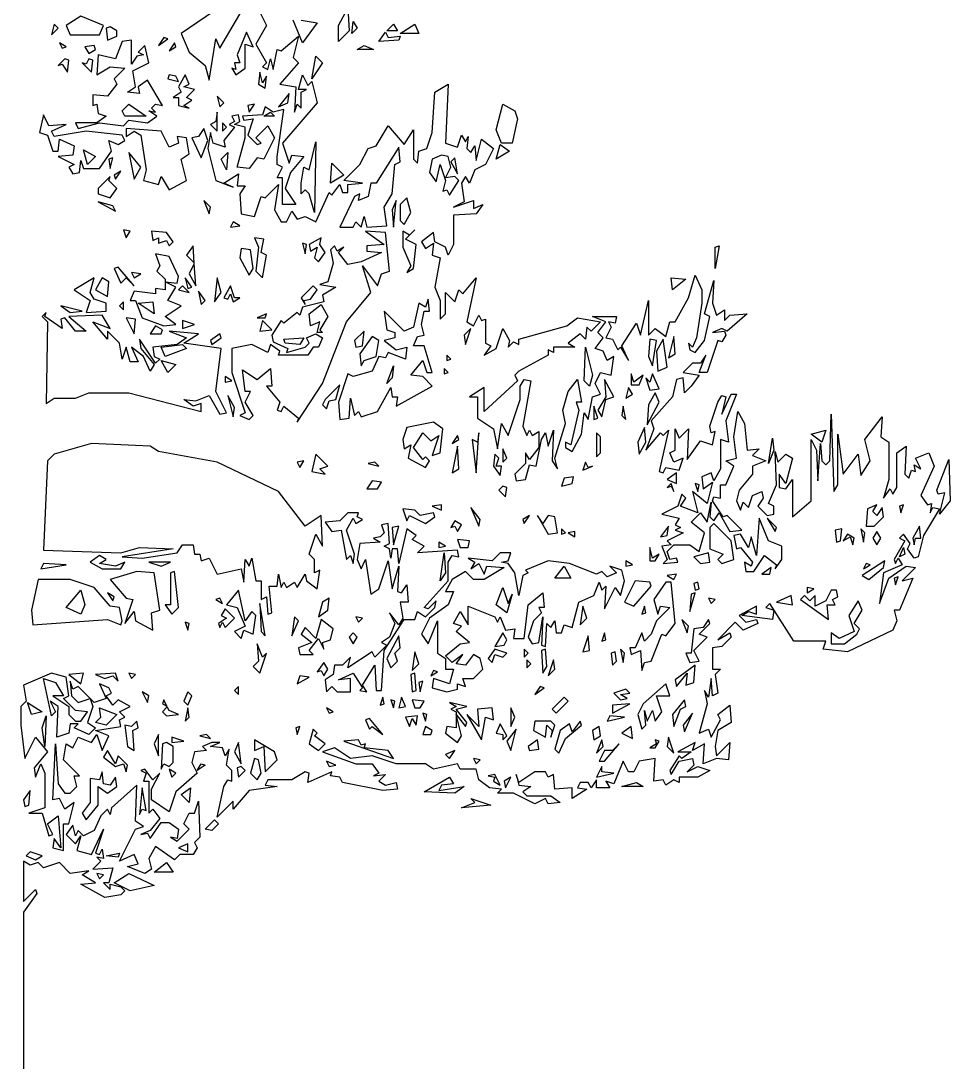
# Model space of a CAD drawing. Header units: millimetres. Extents: x -1861 to 1853, y -2 to 9002.
# Drawn here: x 134 to 1666, y 1897 to 3614 of the extents above; entities that cross this region are included whole.
import ezdxf

# ---------------------------------------------------------------- set-up
doc = ezdxf.new("R2010")
doc.units = ezdxf.units.MM
doc.layers.add('ALMOND-DRAW-PROFILE', color=7, linetype='Continuous', lineweight=25)

msp = doc.modelspace()

# ---------------------------------------------------------------- linework, layer by layer
at = {"layer": 'ALMOND-DRAW-PROFILE'}
for points in [[(453.2, 3630.4), (398.2, 3593), (411.4, 3562.1), (437.8, 3540.1), (444.4, 3515.9), (455.4, 3584.1), (462, 3568.7), (506, 3643.6)], [(525.9, 3632.6), (539.1, 3606.2), (521.5, 3575.3), (539.1, 3544.5), (532.5, 3537.9), (541.3, 3533.5), (545.7, 3551.1), (550.1, 3533.5), (556.7, 3566.5), (563.3, 3564.3), (591.9, 3588.6), (583.1, 3553.3), (591.9, 3544.5), (561.1, 3509.3), (587.5, 3504.9), (585.3, 3463.1), (589.7, 3476.3), (596.3, 3469.7), (596.3, 3496.1), (605.1, 3500.5), (591.9, 3500.5), (598.5, 3524.7), (607.3, 3507.1), (613.9, 3513.7), (622.7, 3478.5), (565.5, 3412.4), (576.5, 3379.4), (580.9, 3392.6), (600.7, 3390.4), (578.7, 3364), (569.9, 3337.6), (587.5, 3311.2), (565.5, 3311.2), (565.5, 3355.2), (556.7, 3355.2), (565.5, 3372.8), (556.7, 3377.2), (556.7, 3390.4), (567.7, 3467.5), (550.1, 3463.1), (536.9, 3471.9), (532.5, 3458.7), (499.4, 3456.5), (501.6, 3449.9), (517.1, 3452.1), (508.2, 3425.6), (523.7, 3410.2), (530.3, 3412.4), (521.5, 3421.2), (541.3, 3441), (552.3, 3421.2), (534.7, 3386), (523.7, 3388.2), (510.5, 3370.6), (490.6, 3372.8), (503.8, 3421.2), (503.8, 3438.8), (486.2, 3443.2), (495, 3447.7), (492.8, 3458.7), (481.8, 3456.5), (486.2, 3447.7), (477.4, 3443.2), (486.2, 3438.8), (468.6, 3416.8), (470.8, 3405.8), (451, 3412.4), (446.6, 3430), (442.2, 3403.6), (455.4, 3350.8), (484, 3339.8), (468.6, 3346.4), (492.8, 3361.8), (490.6, 3342), (503.8, 3342), (495, 3328.8), (497.2, 3295.7), (519.3, 3291.3), (530.3, 3324.4), (536.9, 3322.2), (558.9, 3344.2), (552.3, 3302.3), (563.3, 3282.5), (572.1, 3282.5), (580.9, 3300.1), (589.7, 3286.9), (602.9, 3291.3), (620.5, 3282.5), (642.5, 3331), (646.9, 3326.6), (660.2, 3344.2), (664.6, 3331), (673.4, 3331), (673.4, 3344.2), (697.6, 3346.4), (666.8, 3350.8), (693.2, 3377.2), (706.4, 3403.6), (719.6, 3408), (739.4, 3441), (765.8, 3410.2), (781.2, 3434.4), (781.2, 3386), (787.8, 3379.4), (790, 3399.2), (803.3, 3403.6), (812.1, 3430), (816.5, 3496.1), (838.5, 3509.3), (834.1, 3412.4), (853.9, 3405.8), (860.5, 3425.6), (867.1, 3414.6), (871.5, 3423.4), (869.3, 3403.6), (875.9, 3397), (882.5, 3408), (884.7, 3383.8), (893.5, 3419), (913.3, 3403.6), (900.1, 3377.2), (882.5, 3368.4), (873.7, 3346.4), (867.1, 3357.4), (860.5, 3346.4), (864.9, 3315.6), (847.3, 3306.8), (880.3, 3317.8), (880.3, 3304.5), (895.7, 3311.2), (884.7, 3295.7), (847.3, 3293.5), (847.3, 3245.1), (838.5, 3227.5), (834.1, 3240.7), (816.5, 3249.5), (814.3, 3264.9), (794.5, 3249.5), (801.1, 3238.5), (814.3, 3247.3), (812.1, 3227.5), (825.3, 3223.1), (816.5, 3174.7), (825.3, 3152.6), (825.3, 3121.8), (834.1, 3130.6), (834.1, 3165.9), (849.5, 3150.4), (856.1, 3170.3), (862.7, 3163.6), (884.7, 3190.1), (869.3, 3117.4), (880.3, 3110.8), (889.1, 3128.4), (893.5, 3119.6), (900.1, 3121.8), (900.1, 3082.2), (908.9, 3077.8), (897.9, 3062.4), (917.7, 3073.4), (928.7, 3106.4), (939.8, 3086.6), (937.6, 3075.6), (946.4, 3084.4), (955.2, 3080), (955.2, 3088.8), (1034.4, 3110.8), (1052, 3124), (1089.5, 3117.4), (1074.1, 3102), (1067.4, 3108.6), (1065.2, 3088.8), (1056.4, 3097.6), (1036.6, 3082.2), (1047.6, 3075.6), (1012.4, 3075.6), (1012.4, 3066.8), (1003.6, 3071.2), (1003.6, 3062.4), (955.2, 3036), (948.6, 3029.4), (953, 3020.5), (897.9, 2969.9), (897.9, 3009.5), (873.7, 2994.1), (886.9, 2994.1), (886.9, 2958.9), (913.3, 2941.3), (919.9, 2908.3), (926.5, 2950.1), (937.6, 2930.3), (957.4, 2989.7), (957.4, 3011.7), (964, 3022.7), (975, 3020.5), (961.8, 2945.7), (968.4, 2930.3), (972.8, 2939.1), (977.2, 2930.3), (988.2, 2936.9), (988.2, 2910.5), (972.8, 2890.7), (966.2, 2901.7), (966.2, 2884.1), (948.6, 2866.4), (950.8, 2855.4), (966.2, 2857.6), (972.8, 2881.8), (983.8, 2879.6), (992.6, 2923.7), (999.2, 2934.7), (1003.6, 2912.7), (1012.4, 2939.1), (1010.2, 2888.5), (1019, 2875.2), (1014.6, 2892.9), (1032.2, 2950.1), (1027.8, 2972.1), (1036.6, 3002.9), (1052, 3022.7), (1058.6, 2985.3), (1049.8, 2985.3), (1054.2, 2972.1), (1041, 2914.9), (1032.2, 2919.3), (1032.2, 2910.5), (1043.2, 2903.9), (1058.6, 2932.5), (1063, 2967.7), (1069.6, 2956.7), (1076.3, 2994.1), (1089.5, 2998.5), (1080.7, 3016.1), (1089.5, 3033.8), (1107.1, 3029.4), (1111.5, 3060.2), (1100.5, 3053.6), (1093.9, 3069), (1080.7, 3073.4), (1093.9, 3091), (1085.1, 3099.8), (1098.3, 3117.4), (1076.3, 3126.2), (1115.9, 3126.2), (1113.7, 3115.2), (1102.7, 3117.4), (1107.1, 3108.6), (1098.3, 3091), (1109.3, 3088.8), (1118.1, 3071.2), (1122.5, 3075.6), (1135.7, 3053.6), (1124.7, 3077.8), (1148.9, 3115.2), (1155.5, 3095.4), (1168.7, 3152.6), (1168.7, 3095.4), (1179.7, 3106.4), (1197.3, 3093.2), (1203.9, 3117.4), (1212.7, 3117.4), (1234.8, 3157), (1245.8, 3194.5), (1256.8, 3170.3), (1256.8, 3148.2), (1248, 3091), (1241.4, 3075.6), (1234.8, 3082.2), (1237, 3071.2), (1245.8, 3066.8), (1261.2, 3086.6), (1270, 3126.2), (1261.2, 3130.6), (1276.6, 3185.7), (1274.4, 3148.2), (1281, 3128.4), (1294.2, 3137.2), (1294.2, 3119.6), (1303, 3128.4), (1331.6, 3130.6), (1298.6, 3102), (1289.8, 3106.4), (1274.4, 3099.8), (1294.2, 3102), (1296.4, 3095.4), (1289.8, 3084.4), (1283.2, 3086.6), (1265.6, 3033.8), (1252.4, 3033.8), (1263.4, 3062.4), (1254.6, 3049.2), (1241.4, 3049.2), (1226, 3033.8), (1252.4, 3029.4), (1239.2, 3011.7), (1228.2, 3000.7), (1226, 3025), (1215, 3022.7), (1208.3, 2994.1), (1173.1, 2954.5), (1177.5, 2941.3), (1164.3, 2906.1), (1188.5, 2934.7), (1192.9, 2930.3), (1201.7, 2939.1), (1186.3, 2870.8), (1192.9, 2868.6), (1197.3, 2877.4), (1219.4, 2873), (1226, 2892.9), (1210.5, 2886.3), (1203.9, 2901.7), (1212.7, 2906.1), (1212.7, 2941.3), (1219.4, 2925.9), (1234.8, 2941.3), (1232.6, 2890.7), (1254.6, 2921.5), (1274.4, 2914.9), (1278.8, 2936.9), (1272.2, 2934.7), (1270, 2945.7), (1283.2, 2985.3), (1289.8, 2996.3), (1296.4, 2994.1), (1289.8, 2965.5), (1305.2, 2998.5), (1314, 2998.5), (1296.4, 2954.5), (1300.8, 2919.3), (1287.6, 2923.7), (1287.6, 2875.2), (1276.6, 2855.4), (1272.2, 2868.6), (1256.8, 2862), (1259, 2842.2), (1274.4, 2853.2), (1265.6, 2818), (1241.4, 2837.8), (1250.2, 2802.6), (1221.6, 2813.6), (1230.4, 2826.8), (1223.8, 2833.4), (1217.2, 2813.6), (1190.7, 2800.4), (1219.4, 2793.8), (1212.7, 2782.8), (1221.6, 2778.4), (1212.7, 2774), (1226, 2769.6), (1199.5, 2756.4), (1206.1, 2749.8), (1190.7, 2747.6), (1199.5, 2725.5), (1192.9, 2718.9), (1217.2, 2721.1), (1215, 2727.7), (1203.9, 2725.5), (1199.5, 2738.7), (1210.5, 2749.8), (1237, 2749.8), (1252.4, 2738.7), (1261.2, 2769.6), (1239.2, 2787.2), (1254.6, 2802.6), (1265.6, 2787.2), (1272.2, 2820.2), (1270, 2796), (1276.6, 2789.4), (1285.4, 2802.6), (1303, 2771.8), (1322.8, 2774), (1298.6, 2798.2), (1292, 2796), (1274.4, 2822.4), (1276.6, 2829), (1287.6, 2826.8), (1287.6, 2848.8), (1296.4, 2848.8), (1309.6, 2879.6), (1296.4, 2888.5), (1314, 2892.9), (1309.6, 2928.1), (1316.2, 2969.9), (1327.2, 2950.1), (1331.6, 2906.1), (1351.4, 2908.3), (1340.4, 2897.3), (1362.5, 2888.5), (1340.4, 2879.6), (1340.4, 2866.4), (1318.4, 2840), (1314, 2822.4), (1320.6, 2807), (1325, 2820.2), (1333.8, 2811.4), (1340.4, 2831.2), (1355.9, 2837.8), (1358.1, 2826.8), (1349.2, 2813.6), (1364.7, 2798.2), (1375.7, 2800.4), (1375.7, 2813.6), (1366.9, 2818), (1380.1, 2848.8), (1377.9, 2903.9), (1382.3, 2886.3), (1395.5, 2899.5), (1406.5, 2892.9), (1395.5, 2851), (1384.5, 2866.4), (1384.5, 2844.4), (1395.5, 2842.2), (1406.5, 2857.6), (1406.5, 2796), (1437.3, 2822.4), (1437.3, 2923.7), (1446.1, 2906.1), (1448.3, 2855.4), (1452.7, 2917.1), (1454.9, 2888.5), (1461.5, 2881.8), (1468.1, 2888.5), (1470.3, 2965.5), (1474.7, 2837.8), (1481.3, 2848.8), (1481.3, 2932.5), (1490.1, 2866.4), (1514.4, 2899.5), (1518.8, 2864.2), (1534.2, 2888.5), (1525.4, 2923.7), (1554, 2961.1), (1551.8, 2928.1), (1565, 2919.3), (1565, 2857.6), (1556.2, 2826.8), (1567.2, 2842.2), (1571.6, 2833.4), (1578.2, 2844.4), (1578.2, 2901.7), (1593.6, 2912.7), (1591.4, 2866.4), (1598, 2859.8), (1602.4, 2873), (1609, 2870.8), (1606.8, 2881.8), (1617.8, 2875.2), (1609, 2892.9), (1631, 2901.7), (1639.9, 2879.6), (1617.8, 2831.2), (1628.8, 2815.8), (1635.5, 2818), (1633.2, 2802.6), (1637.7, 2811.4), (1648.7, 2809.2), (1622.2, 2765.2), (1613.4, 2729.9), (1606.8, 2727.7), (1595.8, 2743.2), (1600.2, 2752), (1589.2, 2767.4), (1582.6, 2760.8), (1591.4, 2756.4), (1573.8, 2725.5), (1576, 2718.9), (1580.4, 2727.7), (1587, 2716.7), (1556.2, 2703.5), (1549.6, 2652.9), (1565, 2694.7), (1593.6, 2714.5), (1609, 2712.3), (1587, 2690.3), (1604.6, 2694.7), (1582.6, 2641.9), (1573.8, 2641.9), (1578.2, 2624.3), (1571.6, 2608.9), (1496.8, 2573.6), (1457.1, 2578), (1461.5, 2591.2), (1408.7, 2591.2), (1369.1, 2652.9), (1362.5, 2646.3), (1375.7, 2641.9), (1373.5, 2626.5), (1322.8, 2633.1), (1333.8, 2639.7), (1347, 2635.3), (1347, 2648.5), (1318.4, 2633.1), (1329.4, 2622.1), (1347, 2626.5), (1349.2, 2619.9), (1325, 2608.9), (1311.8, 2622.1), (1283.2, 2593.4), (1303, 2604.5), (1305.2, 2597.8), (1289.8, 2582.4), (1274.4, 2580.2), (1274.4, 2545), (1287.6, 2545), (1278.8, 2536.2), (1283.2, 2505.4), (1274.4, 2501), (1272.2, 2529.6), (1267.8, 2498.8), (1261.2, 2509.8), (1265.6, 2487.8), (1252.4, 2439.3), (1267.8, 2445.9), (1272.2, 2432.7), (1287.6, 2461.4), (1283.2, 2470.2), (1303, 2485.6), (1305.2, 2456.9), (1283.2, 2443.7), (1278.8, 2417.3), (1281, 2401.9), (1303, 2423.9), (1300.8, 2395.3), (1281, 2397.5), (1259, 2388.7), (1261.2, 2421.7), (1241.4, 2410.7), (1245.8, 2423.9), (1217.2, 2408.5), (1239.2, 2408.5), (1223.8, 2397.5), (1219.4, 2401.9), (1203.9, 2377.7), (1206.1, 2371.1), (1219.4, 2393.1), (1241.4, 2397.5), (1243.6, 2386.5), (1232.6, 2375.5), (1250.2, 2384.3), (1270, 2377.7), (1250.2, 2366.7), (1219.4, 2366.7), (1219.4, 2357.9), (1210.5, 2362.3), (1197.3, 2353.5), (1192.9, 2362.3), (1177.5, 2360.1), (1179.7, 2397.5), (1153.3, 2393.1), (1144.5, 2375.5), (1135.7, 2375.5), (1126.9, 2393.1), (1111.5, 2355.7), (1098.3, 2360.1), (1104.9, 2349.1), (1082.9, 2349.1), (1082.9, 2362.3), (1074.1, 2349.1), (1069.6, 2357.9), (1056.4, 2357.9), (1052, 2349.1), (1067.4, 2346.9), (1043.2, 2331.5), (1043.2, 2349.1), (1014.6, 2346.9), (1012.4, 2371.1), (1003.6, 2366.7), (999.2, 2375.5), (981.6, 2375.5), (955.2, 2357.9), (950.8, 2371.1), (955.2, 2353.5), (975, 2351.3), (961.8, 2342.5), (968.4, 2335.9), (1008, 2335.9), (1023.4, 2324.9), (1003.6, 2322.7), (999.2, 2331.5), (981.6, 2322.7), (946.4, 2340.3), (919.9, 2340.3), (926.5, 2346.9), (906.7, 2349.1), (889.1, 2362.3), (884.7, 2379.9), (858.3, 2379.9), (853.9, 2388.7), (814.3, 2379.9), (801.1, 2388.7), (752.6, 2388.7), (713, 2401.9), (677.8, 2397.5), (651.4, 2415.1), (631.5, 2408.5), (686.6, 2388.7), (713, 2388.7), (724, 2373.3), (715.2, 2368.9), (735, 2371.1), (724, 2360.1), (735, 2353.5), (752.6, 2357.9), (754.8, 2346.9), (730.6, 2344.7), (664.6, 2357.9), (660.2, 2366.7), (644.7, 2368.9), (646.9, 2375.5), (607.3, 2357.9), (609.5, 2373.3), (602.9, 2375.5), (580.9, 2362.3), (541.3, 2362.3), (536.9, 2353.5), (556.7, 2351.3), (510.5, 2344.7), (484, 2313.8), (484, 2327.1), (457.6, 2300.6), (468.6, 2351.3), (475.2, 2362.3), (481.8, 2360.1), (481.8, 2377.7), (473, 2386.5), (477.4, 2412.9), (470.8, 2401.9), (466.4, 2415.1), (446.6, 2417.3), (462, 2423.9), (448.8, 2423.9), (433.4, 2417.3), (440, 2410.7), (420.2, 2408.5), (415.8, 2390.9), (424.6, 2373.3), (389.4, 2342.5), (378.4, 2309.4), (349.7, 2329.3), (349.7, 2346.9), (362.9, 2373.3), (351.9, 2362.3), (338.7, 2379.9), (332.1, 2377.7), (340.9, 2373.3), (336.5, 2360.1), (345.3, 2360.1), (345.3, 2307.2), (351.9, 2313.8), (362.9, 2298.4), (347.5, 2278.6), (332.1, 2272), (343.1, 2274.2), (347.5, 2265.4), (365.1, 2291.8), (378.4, 2291.8), (393.8, 2280.8), (391.6, 2265.4), (380.6, 2267.6), (391.6, 2261), (411.4, 2280.8), (402.6, 2289.6), (411.4, 2307.2), (420.2, 2307.2), (426.8, 2327.1), (429, 2267.6), (420.2, 2258.8), (424.6, 2250), (418, 2239), (396, 2239), (387.2, 2230.2), (356.3, 2252.2), (345.3, 2232.4), (349.7, 2214.8), (338.7, 2208.2), (310.1, 2219.2), (327.7, 2223.6), (321.1, 2239), (296.9, 2228), (323.3, 2280.8), (336.5, 2285.2), (323.3, 2294), (325.5, 2353.5), (283.7, 2316), (281.5, 2305), (277.1, 2313.8), (266.1, 2302.8), (255.1, 2278.6), (237.5, 2269.8), (228.6, 2278.6), (224.2, 2269.8), (219.8, 2287.4), (208.8, 2272), (224.2, 2256.6), (233.1, 2269.8), (226.4, 2245.6), (250.7, 2239), (270.5, 2280.8), (257.3, 2241.2), (263.9, 2239), (268.3, 2247.8), (270.5, 2232.4), (259.5, 2234.6), (266.1, 2228), (252.9, 2214.8), (285.9, 2217), (279.3, 2192.8), (270.5, 2192.8), (281.5, 2181.8), (281.5, 2190.6), (299.1, 2186.2), (305.7, 2179.5), (299.1, 2172.9), (272.7, 2168.5), (233.1, 2190.6), (257.3, 2192.8), (235.3, 2206), (246.3, 2212.6), (215.4, 2208.2), (197.8, 2225.8), (171.4, 2217), (162.6, 2225.8), (149.4, 2221.4), (138.4, 2228), (138.4, 2161.9), (158.2, 2181.8), (160.4, 2175.1), (138.4, 2144.3), (138.4, 1734.8)], [(596.3, 3615), (622.7, 3610.6), (598.5, 3577.5), (583.1, 3615)]]:
    msp.add_lwpolyline(points, dxfattribs=at)
for points in [[(658, 3579.7), (658, 3606.2), (673.4, 3634.8), (675.6, 3597.4)], [(184.6, 3590.8), (195.6, 3601.8), (189, 3608.4)], [(215.4, 3590.8), (263.9, 3590.8), (270.5, 3606.2), (233.1, 3621.6), (208.8, 3606.2)], [(680, 3593), (682.2, 3612.8), (688.8, 3601.8)], [(737.2, 3597.4), (748.2, 3608.4), (754.8, 3597.4)], [(790, 3593), (759.2, 3593), (783.4, 3608.4)], [(277.1, 3581.9), (292.5, 3588.6), (292.5, 3597.4), (281.5, 3604), (274.9, 3601.8)], [(488.4, 3524.7), (503.8, 3535.7), (503.8, 3575.3), (517.1, 3570.9), (506, 3595.2), (490.6, 3557.7), (495, 3544.5), (486.2, 3544.5), (488.4, 3533.5), (481.8, 3535.7)], [(757, 3581.9), (724, 3579.7), (735, 3595.2), (739.4, 3586.4), (759.2, 3588.6)], [(202.2, 3568.7), (208.8, 3570.9), (197.8, 3577.5)], [(228.6, 3436.6), (263.9, 3445.5), (303.5, 3441), (312.3, 3449.9), (343.1, 3445.5), (358.5, 3456.5), (345.3, 3465.3), (356.3, 3463.1), (349.7, 3469.7), (356.3, 3476.3), (367.3, 3474.1), (343.1, 3515.9), (327.7, 3504.9), (329.9, 3493.9), (310.1, 3496.1), (323.3, 3504.9), (318.9, 3531.3), (345.3, 3544.5), (338.7, 3573.1), (327.7, 3562.1), (336.5, 3557.7), (325.5, 3555.5), (316.7, 3542.3), (316.7, 3581.9), (301.3, 3579.7), (290.3, 3551.1), (261.7, 3557.7), (259.5, 3524.7), (281.5, 3537.9), (305.7, 3535.7), (288.1, 3518.1), (292.5, 3509.3), (277.1, 3489.5), (252.9, 3491.7), (252.9, 3474.1), (259.5, 3476.3), (261.7, 3460.9), (274.9, 3456.5), (259.5, 3445.5), (224.2, 3445.5)], [(246.3, 3559.9), (257.3, 3566.5), (255.1, 3573.1), (239.7, 3570.9)], [(360.7, 3573.1), (376.2, 3584.1), (369.6, 3586.4)], [(378.4, 3564.3), (389.4, 3570.9), (387.2, 3577.5)], [(688.8, 3566.5), (699.8, 3573.1), (715.2, 3566.5)], [(613.9, 3518.1), (620.5, 3555.5), (631.5, 3544.5)], [(211, 3529.1), (213.2, 3548.9), (206.6, 3551.1), (195.6, 3540.1), (202.2, 3542.3)], [(250.7, 3529.1), (252.9, 3548.9), (246.3, 3551.1), (241.9, 3542.3), (235.3, 3544.5)], [(376.2, 3518.1), (393.8, 3513.7), (389.4, 3522.5), (378.4, 3524.7)], [(393.8, 3474.1), (411.4, 3469.7), (402.6, 3474.1), (415.8, 3482.9), (407, 3487.3), (420.2, 3500.5), (402.6, 3504.9), (411.4, 3509.3), (404.8, 3524.7), (393.8, 3504.9), (398.2, 3496.1), (385, 3487.3), (393.8, 3487.3)], [(536.9, 3502.7), (539.1, 3522.5), (532.5, 3511.5), (528.1, 3529.1), (525.9, 3509.3)], [(462, 3471.9), (468.6, 3478.5), (457.6, 3489.5)], [(558.9, 3471.9), (574.3, 3478.5), (576.5, 3493.9)], [(305.7, 3456.5), (301.3, 3465.3), (312.3, 3476.3), (340.9, 3456.5)], [(510.5, 3463.1), (519.3, 3476.3), (508.2, 3474.1)], [(926.5, 3412.4), (917.7, 3434.4), (928.7, 3476.3), (948.6, 3465.3), (953, 3452.1), (944.2, 3412.4)], [(219.8, 3361.8), (230.9, 3364), (233.1, 3383.8), (237.5, 3370.6), (263.9, 3370.6), (283.7, 3399.2), (279.3, 3416.8), (294.7, 3410.2), (305.7, 3416.8), (301.3, 3425.6), (241.9, 3432.2), (189, 3423.4), (184.6, 3432.2), (208.8, 3443.2), (180.2, 3441), (171.4, 3458.7), (164.8, 3430), (178, 3425.6), (186.8, 3399.2), (195.6, 3399.2), (197.8, 3419), (222, 3408), (219.8, 3392.6), (195.6, 3390.4), (222, 3377.2), (213.2, 3372.8)], [(457.6, 3432.2), (457.6, 3463.1), (455.4, 3447.7), (446.6, 3443.2)], [(534.7, 3456.5), (545.7, 3463.1), (552.3, 3456.5)], [(378.4, 3335.4), (407, 3350.8), (398.2, 3386), (411.4, 3394.8), (407, 3421.2), (391.6, 3423.4), (393.8, 3412.4), (378.4, 3405.8), (365.1, 3432.2), (307.9, 3436.6), (307.9, 3423.4), (321.1, 3432.2), (332.1, 3425.6), (340.9, 3368.4), (336.5, 3350.8), (360.7, 3344.2), (365.1, 3357.4)], [(431.2, 3388.2), (442.2, 3416.8), (435.6, 3436.6), (426.8, 3423.4), (415.8, 3421.2)], [(466.4, 3432.2), (473, 3438.8), (466.4, 3445.5)], [(244.1, 3377.2), (237.5, 3401.4), (257.3, 3390.4)], [(618.3, 3297.9), (609.5, 3328.8), (602.9, 3335.4), (596.3, 3328.8), (596.3, 3346.4), (600.7, 3372.8), (609.5, 3368.4), (620.5, 3414.6)], [(660.2, 3273.7), (682.2, 3273.7), (686.6, 3282.5), (695.4, 3273.7), (699.8, 3291.3), (704.2, 3273.7), (737.2, 3275.9), (732.8, 3306.8), (746, 3328.8), (750.4, 3377.2), (759.2, 3381.6), (757, 3405.8), (719.6, 3346.4), (710.8, 3346.4), (706.4, 3324.4), (691, 3317.8), (693.2, 3328.8), (684.4, 3324.4)], [(917.7, 3386), (924.3, 3410.2), (939.8, 3399.2)], [(281.5, 3370.6), (285.9, 3388.2), (279.3, 3386)], [(321.1, 3353), (332.1, 3372.8), (312.3, 3397)], [(473, 3368.4), (464.2, 3386), (475.2, 3397)], [(840.7, 3326.6), (856.1, 3350.8), (849.5, 3357.4), (834.1, 3355.2), (842.9, 3372.8), (838.5, 3390.4), (827.5, 3392.6), (812.1, 3386), (807.7, 3364), (818.7, 3348.6), (825.3, 3377.2), (834.1, 3350.8), (829.7, 3333.2), (836.3, 3335.4)], [(853.9, 3361.8), (849.5, 3388.2), (842.9, 3381.6)], [(290.3, 3353), (299.1, 3366.2), (288.1, 3359.6)], [(644.7, 3346.4), (646.9, 3379.4), (666.8, 3359.6)], [(261.7, 3328.8), (281.5, 3322.2), (292.5, 3337.6), (279.3, 3350.8), (281.5, 3357.4), (261.7, 3337.6)], [(290.3, 3300.1), (285.9, 3309), (261.7, 3315.6)], [(444.4, 3295.7), (446.6, 3306.8), (435.6, 3317.8)], [(748.2, 3273.7), (752.6, 3317.8), (746, 3302.3)], [(765.8, 3278.1), (776.8, 3297.9), (770.2, 3322.2), (759.2, 3311.2), (759.2, 3284.7)], [(479.6, 3273.7), (495, 3275.9), (484, 3282.5)], [(307.9, 3256.1), (314.5, 3267.1), (303.5, 3269.3)], [(378.4, 3242.9), (385, 3249.5), (374, 3264.9), (349.7, 3267.1), (351.9, 3251.7), (360.7, 3256.1), (360.7, 3247.3), (374, 3251.7)], [(589.7, 2952.3), (631.5, 3016.1), (671.2, 3117.4), (710.8, 3165.9), (697.6, 3209.9), (721.8, 3176.9), (728.4, 3196.7), (741.6, 3201.1), (735, 3264.9), (702, 3267.1), (732.8, 3245.1), (704.2, 3242.9), (704.2, 3234.1), (728.4, 3231.9), (695.4, 3216.5), (673.4, 3212.1), (658, 3231.9), (666.8, 3240.7), (655.8, 3234.1), (651.4, 3242.9), (644.7, 3236.3), (649.1, 3214.3), (640.3, 3183.5), (627.1, 3179.1), (653.6, 3174.7), (631.5, 3161.4), (633.7, 3150.4), (598.5, 3141.6), (594.1, 3128.4), (589.7, 3132.8), (567.7, 3115.2), (563.3, 3119.6), (547.9, 3095.4), (550.1, 3084.4), (574.3, 3073.4), (572.1, 3066.8), (602.9, 3075.6), (609.5, 3082.2), (605.1, 3091), (620.5, 3097.6), (631.5, 3091), (624.9, 3075.6), (616.1, 3075.6), (607.3, 3062.4), (558.9, 3062.4), (561.1, 3069), (545.7, 3080), (541.3, 3066.8), (514.9, 3080), (481.8, 3073.4), (481.8, 3033.8), (503.8, 2967.7), (495, 2963.3), (510.5, 2956.7), (517.1, 2963.3), (503.8, 2985.3), (512.7, 3002.9), (503.8, 3002.9), (499.4, 3038.2), (523.7, 3022.7), (545.7, 3040.4), (547.9, 3011.7), (539.1, 3011.7), (561.1, 2985.3), (556.7, 2972.1), (563.3, 2969.9), (567.7, 2978.7), (591.9, 2958.9)], [(770.2, 3198.9), (781.2, 3205.5), (785.6, 3245.1), (768, 3253.9), (783.4, 3269.3), (774.6, 3260.5), (763.6, 3267.1), (763.6, 3240.7), (776.8, 3209.9)], [(532.5, 3190.1), (539.1, 3227.5), (530.3, 3231.9), (534.7, 3253.9), (519.3, 3256.1), (525.9, 3240.7), (521.5, 3201.1)], [(602.9, 3229.7), (605.1, 3245.1), (598.5, 3247.3)], [(624.9, 3216.5), (635.9, 3231.9), (627.1, 3245.1), (629.3, 3256.1), (609.5, 3245.1), (611.7, 3234.1), (622.7, 3240.7), (618.3, 3223.1)], [(371.8, 3183.5), (391.6, 3181.3), (393.8, 3192.3), (378.4, 3225.3), (356.3, 3229.7), (362.9, 3209.9), (358.5, 3201.1), (371.8, 3187.9)], [(419.9, 3214.6), (418, 3242.9), (407, 3227.5)], [(510.5, 3194.5), (517.1, 3205.5), (512.7, 3236.3), (497.2, 3238.5), (495, 3223.1)], [(1278.8, 3205.5), (1278.8, 3240.7), (1285.4, 3242.9)], [(419.9, 3213.8), (411.4, 3196.7), (422.4, 3176.9)], [(321.1, 3176.9), (294.7, 3207.7), (288.1, 3205.5), (299.1, 3181.3), (307.9, 3190.1)], [(321.1, 3190.1), (332.1, 3196.7), (316.7, 3198.9)], [(241.9, 3132.8), (274.9, 3135), (274.9, 3148.2), (255.1, 3154.8), (248.5, 3165.9), (255.1, 3190.1), (222, 3170.3), (248.5, 3152.6)], [(277.1, 3159.2), (279.3, 3183.5), (268.3, 3190.1), (257.3, 3170.3)], [(369.6, 3110.8), (389.4, 3113), (371.8, 3126.2), (398.2, 3143.8), (376.2, 3152.6), (389.4, 3174.7), (371.8, 3183.5), (371.8, 3170.3), (356.3, 3172.5), (356.3, 3163.6), (321.1, 3168.1), (314.5, 3152.6), (323.3, 3152.6), (334.3, 3124)], [(393.8, 3170.3), (411.4, 3165.9), (400.4, 3176.9)], [(409.2, 3172.5), (415.8, 3174.7), (404.8, 3190.1)], [(453.2, 3150.4), (464.2, 3165.9), (457.6, 3190.1)], [(484, 3150.4), (495, 3157), (486.2, 3157), (479.6, 3176.9), (468.6, 3157), (475.2, 3154.8), (479.6, 3163.6)], [(602.9, 3146), (600.7, 3152.6), (611.7, 3154.8), (622.7, 3170.3), (616.1, 3176.9), (596.3, 3157)], [(1208.3, 3170.3), (1206.1, 3190.1), (1230.4, 3187.9)], [(431.2, 3146), (437.8, 3152.6), (426.8, 3168.1)], [(215.4, 3132.8), (235.3, 3135), (200, 3143.8)], [(303.5, 3137.2), (303.5, 3150.4), (296.9, 3143.8)], [(354.1, 3130.6), (327.7, 3148.2), (351.9, 3150.4)], [(622.7, 3099.8), (627.1, 3117.4), (611.7, 3110.8), (609.5, 3130.6), (629.3, 3146), (640.3, 3126.2), (627.1, 3104.2), (631.5, 3099.8)], [(660.2, 2956.7), (675.6, 2958.9), (677.8, 2991.9), (684.4, 2963.3), (691, 2969.9), (695.4, 2961.1), (721.8, 2969.9), (743.8, 3009.5), (746, 2994.1), (754.8, 2994.1), (752.6, 2978.7), (812.1, 3011.7), (796.7, 3027.2), (776.8, 3029.4), (796.7, 3053.6), (803.3, 3033.8), (812.1, 3033.8), (798.9, 3077.8), (781.2, 3077.8), (787.8, 3093.2), (798.9, 3095.4), (794.5, 3113), (798.9, 3135), (807.7, 3135), (805.5, 3154.8), (801.1, 3141.6), (790, 3148.2), (781.2, 3108.6), (765.8, 3102), (732.8, 3135), (737.2, 3104.2), (750.4, 3099.8), (750.4, 3091), (732.8, 3086.6), (752.6, 3071.2), (770.2, 3075.6), (768, 3055.8), (739.4, 3066.8), (735, 3058), (724, 3060.2), (713, 3036), (682.2, 3027.2), (673.4, 3031.6), (658, 2985.3)], [(462, 2965.5), (473, 2967.7), (455.4, 3002.9), (464.2, 3073.4), (402.6, 3082.2), (426.8, 3097.6), (378.4, 3102), (407, 3091), (391.6, 3080), (351.9, 3075.6), (354.1, 3060.2), (362.9, 3055.8), (356.3, 3049.2), (329.9, 3088.8), (332.1, 3073.4), (354.1, 3047), (347.5, 3036), (336.5, 3060.2), (316.7, 3075.6), (327.7, 3051.4), (314.5, 3051.4), (307.9, 3075.6), (301.3, 3055.8), (296.9, 3082.2), (277.1, 3102), (277.1, 3088.8), (252.9, 3117.4), (281.5, 3106.4), (268.3, 3128.4), (213.2, 3126.2), (241.9, 3102), (224.2, 3102), (206.6, 3124), (200, 3121.8), (202.2, 3106.4), (173.6, 3126.2), (175.8, 3132.8), (169.2, 3126.2), (178, 3117.4), (175.8, 2983.1), (189, 2991.9), (224.2, 2991.9), (246.3, 3000.7), (312.3, 3000.7), (431.2, 2969.9), (431.2, 2983.1), (418, 2978.7), (402.6, 2989.7), (422.4, 2987.5), (444.4, 2996.3)], [(523.7, 3124), (536.9, 3124), (539.1, 3130.6)], [(321.1, 3097.6), (323.3, 3121.8), (307.9, 3124)], [(347.5, 3097.6), (365.1, 3097.6), (367.3, 3104.2), (356.3, 3110.8)], [(400.4, 3106.4), (420.2, 3113), (400.4, 3119.6)], [(528.1, 3102), (547.9, 3104.2), (532.5, 3119.6)], [(448.8, 3080), (464.2, 3091), (462, 3097.6), (446.6, 3086.6)], [(569.9, 3082.2), (567.7, 3088.8), (600.7, 3091), (594.1, 3080)], [(686.6, 3075.6), (697.6, 3077.8), (699.8, 3102), (684.4, 3086.6)], [(695.4, 3044.8), (699.8, 3053.6), (719.6, 3060.2), (724, 3086.6), (713, 3093.2), (693.2, 3064.6)], [(867.1, 3080), (875.9, 3106.4), (864.9, 3095.4)], [(1201.7, 3058), (1212.7, 3064.6), (1210.5, 3093.2)], [(371.8, 3060.2), (365.1, 3075.6), (400.4, 3080), (407, 3073.4)], [(1071.8, 3011.7), (1063, 3020.5), (1065.2, 3075.6), (1076.3, 3029.4)], [(1175.3, 3044.8), (1181.9, 3086.6), (1170.9, 3088.8), (1168.7, 3060.2)], [(1184.1, 3036), (1199.5, 3042.6), (1192.9, 3088.8), (1181.9, 3069)], [(836.3, 3053.6), (842.9, 3055.8), (836.3, 3062.4)], [(376.2, 3033.8), (365.1, 3053.6), (389.4, 3047)], [(737.2, 3016.1), (748.2, 3044.8), (746, 3025)], [(831.9, 3031.6), (838.5, 3033.8), (831.9, 3040.4)], [(470.8, 3018.3), (481.8, 3020.5), (470.8, 3027.2)], [(1091.7, 2961.1), (1098.3, 2989.7), (1111.5, 2994.1), (1096.1, 3022.7), (1098.3, 2994.1), (1085.1, 2972.1)], [(1140.1, 3013.9), (1153.3, 3013.9), (1159.9, 3029.4), (1144.5, 3018.3), (1140.1, 3031.6)], [(1170.9, 3005.1), (1186.3, 3007.3), (1175.3, 3031.6), (1170.9, 3018.3), (1164.3, 3025)], [(638.1, 2974.3), (642.5, 2987.5), (653.6, 2989.7), (660.2, 3013.9), (635.9, 2989.7), (631.5, 2980.9)], [(1131.3, 2991.9), (1142.3, 2998.5), (1135.7, 3009.5)], [(484, 2961.1), (486.2, 2976.5), (475.2, 2996.3)], [(1166.5, 2947.9), (1186.3, 2985.3), (1179.7, 3000.7), (1168.7, 2980.9)], [(1078.5, 2956.7), (1085.1, 2958.9), (1078.5, 2978.7)], [(1131.3, 2956.7), (1126.9, 2978.7), (1124.7, 2963.3)], [(801.1, 2877.4), (807.7, 2888.5), (801.1, 2895.1), (796.7, 2890.7), (781.2, 2910.5), (796.7, 2934.7), (809.9, 2921.5), (823.1, 2930.3), (812.1, 2897.3), (825.3, 2901.7), (829.7, 2941.3), (814.3, 2952.3), (770.2, 2943.5), (763.6, 2923.7), (765.8, 2908.3), (776.8, 2914.9), (772.4, 2892.9)], [(1153.3, 2899.5), (1164.3, 2919.3), (1162.1, 2943.5), (1151.1, 2919.3)], [(1454.9, 2919.3), (1437.3, 2932.5), (1461.5, 2939.1)], [(845.1, 2917.1), (856.1, 2923.7), (853.9, 2930.3)], [(884.7, 2868.6), (889.1, 2934.7), (886.9, 2919.3), (878.1, 2923.7)], [(1082.9, 2895.1), (1089.5, 2901.7), (1089.5, 2928.1), (1082.9, 2934.7)], [(1366.9, 2884.1), (1373.5, 2925.9), (1375.7, 2906.1)], [(541.3, 2635.3), (547.9, 2637.5), (543.5, 2681.5), (556.7, 2681.5), (558.9, 2701.3), (563.3, 2679.3), (567.7, 2688.1), (572.1, 2679.3), (585.3, 2688.1), (589.7, 2679.3), (602.9, 2701.3), (605.1, 2690.3), (622.7, 2677.1), (627.1, 2707.9), (618.3, 2703.5), (618.3, 2725.5), (609.5, 2734.3), (620.5, 2767.4), (631.5, 2747.6), (629.3, 2798.2), (602.9, 2780.6), (558.9, 2837.8), (457.6, 2886.3), (360.7, 2903.9), (347.5, 2912.7), (250.7, 2917.1), (189, 2899.5), (178, 2888.5), (171.4, 2740.9), (299.1, 2736.5), (329.9, 2745.4), (385, 2743.2), (301.3, 2729.9), (334.3, 2727.7), (391.6, 2736.5), (400.4, 2749.8), (418, 2749.8), (420.2, 2734.3), (429, 2734.3), (431.2, 2723.3), (444.4, 2727.7), (457.6, 2701.3), (497.2, 2710.1), (501.6, 2688.1), (503.8, 2725.5), (510.5, 2714.5), (514.9, 2727.7), (521.5, 2690.3), (530.3, 2690.3), (530.3, 2659.5), (539.1, 2663.9)], [(845.1, 2868.6), (856.1, 2875.2), (853.9, 2912.7)], [(928.7, 2886.3), (935.4, 2892.9), (928.7, 2908.3)], [(589.7, 2886.3), (594.1, 2877.4), (600.7, 2888.5)], [(613.9, 2870.8), (635.9, 2866.4), (627.1, 2875.2), (640.3, 2879.6), (620.5, 2899.5)], [(706.4, 2884.1), (724, 2879.6), (717.4, 2886.3)], [(924.3, 2864.2), (926.5, 2879.6), (917.7, 2879.6), (922.1, 2892.9), (915.5, 2899.5), (913.3, 2879.6)], [(1060.8, 2873), (1076.3, 2879.6), (1069.6, 2877.4), (1065.2, 2886.3)], [(1648.7, 2800.4), (1657.5, 2835.6), (1646.5, 2833.4), (1644.3, 2840), (1664.1, 2890.7), (1666.3, 2822.4)], [(1215, 2851), (1215, 2868.6), (1199.5, 2857.6)], [(704.2, 2842.2), (721.8, 2842.2), (728.4, 2853.2), (713, 2855.4)], [(1025.6, 2846.6), (1043.2, 2851), (1045.4, 2862), (1030, 2859.8)], [(1210.5, 2837.8), (1206.1, 2851), (1199.5, 2844.4), (1206.1, 2846.6)], [(1250.2, 2837.8), (1252.4, 2848.8), (1245.8, 2851)], [(933.2, 2829), (935.4, 2844.4), (928.7, 2846.6), (922.1, 2840)], [(682.2, 2718.9), (684.4, 2734.3), (671.2, 2774), (682.2, 2793.8), (686.6, 2785), (697.6, 2791.6), (688.8, 2796), (691, 2802.6), (673.4, 2802.6), (660.2, 2789.4), (635.9, 2787.2), (646.9, 2771.8), (662.4, 2774), (671.2, 2725.5), (677.8, 2732.1)], [(801.1, 2785), (816.5, 2796), (814.3, 2802.6), (792.3, 2798.2), (783.4, 2807), (763.6, 2809.2), (770.2, 2789.4), (774.6, 2798.2)], [(827.5, 2807), (827.5, 2815.8), (812.1, 2813.6)], [(889.1, 2780.6), (891.3, 2791.6), (875.9, 2811.4)], [(1527.6, 2780.6), (1540.8, 2780.6), (1556.2, 2796), (1554, 2811.4), (1545.2, 2798.2), (1538.6, 2804.8), (1545.2, 2815.8), (1529.8, 2809.2)], [(1584.8, 2802.6), (1589.2, 2815.8), (1582.6, 2813.6)], [(638.1, 2507.6), (646.9, 2516.4), (655.8, 2507.6), (677.8, 2507.6), (677.8, 2529.6), (658, 2527.4), (682.2, 2538.4), (697.6, 2514.2), (693.2, 2509.8), (704.2, 2507.6), (697.6, 2518.6), (717.4, 2551.6), (719.6, 2509.8), (728.4, 2509.8), (732.8, 2575.8), (765.8, 2626.5), (783.4, 2626.5), (787.8, 2639.7), (801.1, 2630.9), (816.5, 2646.3), (818.7, 2657.3), (805.5, 2644.1), (798.9, 2646.3), (838.5, 2690.3), (838.5, 2721.1), (845.1, 2732.1), (856.1, 2729.9), (853.9, 2740.9), (787.8, 2736.5), (798.9, 2747.6), (779, 2758.6), (785.6, 2765.2), (770.2, 2776.2), (757, 2718.9), (754.8, 2743.2), (746, 2743.2), (743.8, 2727.7), (741.6, 2743.2), (732.8, 2747.6), (741.6, 2752), (739.4, 2785), (728.4, 2782.8), (732.8, 2769.6), (726.2, 2763), (715.2, 2760.8), (726.2, 2754.2), (693.2, 2752), (688.8, 2725.5), (695.4, 2710.1), (702, 2725.5), (710.8, 2668.3), (724, 2677.1), (739.4, 2723.3), (746, 2677.1), (757, 2714.5), (754.8, 2672.7), (761.4, 2670.5), (770.2, 2683.7), (772.4, 2655.1), (759.2, 2655.1), (763.6, 2628.7), (757, 2617.7), (741.6, 2637.5), (750.4, 2619.9), (741.6, 2597.8), (728.4, 2589), (737.2, 2584.6), (717.4, 2564.8), (713, 2573.6), (673.4, 2547.2), (677.8, 2564.8), (664.6, 2551.6), (651.4, 2551.6), (649.1, 2536.2), (635.9, 2527.4)], [(853.9, 2771.8), (860.5, 2782.8), (849.5, 2789.4), (842.9, 2778.4), (849.5, 2780.6)], [(964, 2785), (972.8, 2798.2), (961.8, 2791.6)], [(1003.6, 2767.4), (1019, 2769.6), (1014.6, 2796), (1003.6, 2798.2), (994.8, 2785), (986, 2798.2)], [(1289.8, 2718.9), (1309.6, 2725.5), (1305.2, 2756.4), (1276.6, 2785), (1270, 2778.4), (1270, 2743.2), (1292, 2734.3), (1283.2, 2725.5)], [(1329.4, 2705.7), (1342.6, 2705.7), (1360.3, 2732.1), (1380.1, 2716.7), (1377.9, 2710.1), (1388.9, 2725.5), (1388.9, 2747.6), (1366.9, 2756.4), (1351.4, 2793.8), (1347, 2732.1), (1338.2, 2763), (1333.8, 2745.4), (1320.6, 2767.4), (1309.6, 2765.2), (1314, 2743.2), (1320.6, 2745.4), (1340.4, 2721.1), (1338.2, 2714.5), (1327.2, 2721.1)], [(1377.9, 2771.8), (1380.1, 2778.4), (1364.7, 2793.8)], [(748.2, 2749.8), (757, 2780.6), (746, 2778.4)], [(1025.6, 2767.4), (1032.2, 2769.6), (1025.6, 2776.2)], [(1047.6, 2763), (1047.6, 2771.8), (1036.6, 2769.6)], [(1188.5, 2763), (1199.5, 2765.2), (1201.7, 2780.6)], [(1479.1, 2754.2), (1485.7, 2756.4), (1487.9, 2776.2), (1476.9, 2774)], [(1505.6, 2749.8), (1507.8, 2760.8), (1496.8, 2767.4), (1490.1, 2756.4), (1501.2, 2763)], [(1523.2, 2754.2), (1525.4, 2769.6), (1518.8, 2776.2)], [(1545.2, 2749.8), (1551.8, 2760.8), (1545.2, 2771.8), (1538.6, 2760.8)], [(1606.8, 2749.8), (1609, 2760.8), (1617.8, 2760.8), (1615.6, 2780.6), (1604.6, 2760.8)], [(823.1, 2745.4), (834.1, 2747.6), (823.1, 2754.2)], [(858.3, 2745.4), (871.5, 2745.4), (873.7, 2756.4), (853.9, 2758.6)], [(268.3, 2710.1), (299.1, 2710.1), (305.7, 2721.1), (290.3, 2714.5), (263.9, 2718.9), (274.9, 2725.5), (263.9, 2732.1), (248.5, 2721.1)], [(836.3, 2507.6), (853.9, 2512), (853.9, 2520.8), (867.1, 2516.4), (862.7, 2529.6), (880.3, 2529.6), (895.7, 2545), (891.3, 2562.6), (880.3, 2569.2), (867.1, 2551.6), (851.7, 2553.8), (862.7, 2569.2), (845.1, 2556), (834.1, 2567), (858.3, 2586.8), (873.7, 2589), (851.7, 2606.7), (860.5, 2615.5), (847.3, 2619.9), (858.3, 2639.7), (871.5, 2617.7), (871.5, 2648.5), (915.5, 2630.9), (919.9, 2622.1), (924.3, 2630.9), (933.2, 2608.9), (948.6, 2611.1), (946.4, 2595.6), (964, 2595.6), (970.6, 2650.7), (994.8, 2670.5), (997, 2646.3), (988.2, 2646.3), (992.6, 2637.5), (979.4, 2624.3), (970.6, 2597.8), (977.2, 2586.8), (988.2, 2589), (994.8, 2630.9), (992.6, 2584.6), (999.2, 2582.4), (1001.4, 2619.9), (1008, 2613.3), (1014.6, 2624.3), (1016.8, 2604.5), (1025.6, 2604.5), (1030, 2617.7), (1043.2, 2613.3), (1054.2, 2655.1), (1078.5, 2666.1), (1087.3, 2688.1), (1091.7, 2674.9), (1098.3, 2681.5), (1096.1, 2644.1), (1113.7, 2679.3), (1122.5, 2666.1), (1129.1, 2690.3), (1124.7, 2707.9), (1104.9, 2714.5), (1115.9, 2703.5), (1100.5, 2696.9), (1091.7, 2705.7), (1082.9, 2701.3), (1038.8, 2718.9), (1003.6, 2723.3), (966.2, 2707.9), (970.6, 2703.5), (961.8, 2699.1), (955.2, 2666.1), (948.6, 2703.5), (937.6, 2718.9), (926.5, 2721.1), (937.6, 2723.3), (942, 2736.5), (924.3, 2736.5), (911.1, 2723.3), (871.5, 2727.7), (882.5, 2721.1), (875.9, 2710.1), (889.1, 2718.9), (897.9, 2701.3), (902.3, 2714.5), (930.9, 2712.3), (897.9, 2692.5), (880.3, 2692.5), (867.1, 2705.7), (845.1, 2692.5), (834.1, 2672.7), (847.3, 2672.7), (838.5, 2650.7), (807.7, 2628.7), (794.5, 2602.3), (805.5, 2586.8), (820.9, 2624.3), (820.9, 2571.4), (834.1, 2562.6), (834.1, 2545), (847.3, 2545), (840.7, 2520.8), (814.3, 2529.6), (812.1, 2514.2)], [(825.3, 2690.3), (831.9, 2736.5), (834.1, 2703.5)], [(1170.9, 2723.3), (1179.7, 2723.3), (1186.3, 2734.3), (1175.3, 2727.7), (1170.9, 2745.4)], [(1254.6, 2718.9), (1270, 2721.1), (1267.8, 2736.5), (1243.6, 2729.9)], [(1582.6, 2729.9), (1589.2, 2745.4), (1591.4, 2734.3)], [(167, 2710.1), (208.8, 2716.7), (171.4, 2718.9)], [(365.1, 2714.5), (380.6, 2721.1), (345.3, 2721.1)], [(1014.6, 2694.7), (1030, 2714.5), (1041, 2694.7)], [(1131.3, 2714.5), (1142.3, 2716.7), (1131.3, 2723.3)], [(1532, 2692.5), (1556.2, 2712.3), (1558.4, 2723.3), (1521, 2699.1)], [(1523.2, 2710.1), (1534.2, 2716.7), (1527.6, 2718.9)], [(351.9, 2608.9), (349.7, 2637.5), (362.9, 2641.9), (354.1, 2703.5), (325.5, 2705.7), (281.5, 2692.5), (307.9, 2661.7), (318.9, 2659.5), (305.7, 2619.9), (321.1, 2639.7), (323.3, 2624.3)], [(382.8, 2635.3), (393.8, 2646.3), (387.2, 2705.7), (380.6, 2703.5), (380.6, 2650.7), (371.8, 2650.7)], [(1210.5, 2692.5), (1215, 2701.3), (1199.5, 2699.1)], [(1355.9, 2701.3), (1369.1, 2701.3), (1371.3, 2712.3)], [(1576, 2683.7), (1580.4, 2696.9), (1573.8, 2694.7)], [(153.8, 2617.7), (277.1, 2626.5), (299.1, 2617.7), (301.3, 2624.3), (296.9, 2646.3), (281.5, 2648.5), (255.1, 2679.3), (215.4, 2692.5), (162.6, 2692.5), (151.6, 2641.9)], [(935.4, 2637.5), (917.7, 2650.7), (928.7, 2679.3), (937.6, 2652.9), (944.2, 2668.3)], [(1144.5, 2648.5), (1173.1, 2681.5), (1170.9, 2688.1), (1146.7, 2690.3), (1129.1, 2655.1)], [(1157.7, 2542.8), (1162.1, 2556), (1173.1, 2558.2), (1190.7, 2602.3), (1197.3, 2600), (1212.7, 2619.9), (1206.1, 2688.1), (1197.3, 2688.1), (1177.5, 2659.5), (1184.1, 2635.3), (1188.5, 2648.5), (1203.9, 2646.3), (1181.9, 2624.3), (1173.1, 2602.3), (1162.1, 2591.2), (1157.7, 2604.5), (1146.7, 2580.2), (1137.9, 2580.2), (1140.1, 2569.2), (1155.5, 2575.8)], [(1245.8, 2674.9), (1252.4, 2677.1), (1250.2, 2688.1), (1243.6, 2685.9)], [(1430.7, 2670.5), (1441.7, 2677.1), (1430.7, 2679.3)], [(233.1, 2635.3), (208.8, 2646.3), (233.1, 2674.9), (239.7, 2650.7)], [(285.9, 2657.3), (288.1, 2663.9), (277.1, 2670.5)], [(466.4, 2652.9), (462, 2661.7), (455.4, 2659.5)], [(497.2, 2595.6), (501.6, 2608.9), (517.1, 2602.3), (521.5, 2633.1), (514.9, 2639.7), (503.8, 2624.3), (492.8, 2674.9), (473, 2650.7), (490.6, 2646.3), (503.8, 2615.5), (486.2, 2606.7)], [(624.9, 2630.9), (640.3, 2641.9), (642.5, 2661.7), (631.5, 2655.1)], [(1237, 2639.7), (1245.8, 2670.5), (1239.2, 2668.3)], [(1272.2, 2652.9), (1278.8, 2659.5), (1267.8, 2661.7)], [(1380.1, 2655.1), (1406.5, 2650.7), (1404.3, 2666.1)], [(1465.9, 2626.5), (1463.7, 2650.7), (1476.9, 2650.7), (1472.5, 2659.5), (1481.3, 2663.9), (1479.1, 2674.9), (1470.3, 2674.9), (1461.5, 2657.3), (1443.9, 2648.5), (1443.9, 2666.1), (1435.1, 2657.3), (1426.3, 2666.1), (1419.7, 2659.5)], [(536.9, 2600), (528.1, 2652.9), (530.3, 2606.7)], [(1056.4, 2617.7), (1067.4, 2628.7), (1060.8, 2648.5)], [(1157.7, 2635.3), (1164.3, 2637.5), (1162.1, 2648.5)], [(1470.3, 2586.8), (1492.3, 2586.8), (1512.2, 2602.3), (1516.6, 2611.1), (1507.8, 2619.9), (1521, 2641.9), (1514.4, 2657.3), (1499, 2633.1), (1507.8, 2606.7), (1483.5, 2595.6), (1470.3, 2604.5)], [(462, 2613.3), (466.4, 2622.1), (470.8, 2613.3), (486.2, 2628.7), (470.8, 2644.1), (464.2, 2633.1), (473, 2628.7), (459.8, 2619.9)], [(580.9, 2600), (591.9, 2624.3), (585.3, 2630.9)], [(691, 2622.1), (697.6, 2628.7), (686.6, 2630.9)], [(409.2, 2608.9), (411.4, 2619.9), (404.8, 2622.1)], [(594.1, 2569.2), (616.1, 2569.2), (609.5, 2575.8), (624.9, 2595.6), (633.7, 2578), (631.5, 2589), (644.7, 2593.4), (649.1, 2611.1), (629.3, 2626.5), (620.5, 2595.6), (602.9, 2613.3), (596.3, 2602.3), (613.9, 2589), (591.9, 2580.2)], [(1232.6, 2604.5), (1234.8, 2615.5), (1223.8, 2626.5)], [(1237, 2556), (1252.4, 2558.2), (1243.6, 2575.8), (1265.6, 2597.8), (1252.4, 2602.3), (1270, 2619.9), (1267.8, 2626.5), (1259, 2613.3), (1243.6, 2611.1), (1239.2, 2571.4), (1230.4, 2571.4)], [(682.2, 2586.8), (688.8, 2597.8), (682.2, 2604.5), (675.6, 2597.8)], [(743.8, 2547.2), (754.8, 2558.2), (750.4, 2571.4), (759.2, 2580.2), (757, 2600), (737.2, 2562.6)], [(915.5, 2582.4), (930.9, 2584.6), (935.4, 2593.4), (928.7, 2604.5)], [(1060.8, 2573.6), (1071.8, 2575.8), (1069.6, 2600)], [(1091.7, 2591.2), (1098.3, 2593.4), (1096.1, 2604.5)], [(528.1, 2538.4), (539.1, 2571.4), (532.5, 2564.8), (523.7, 2586.8), (525.9, 2558.2), (517.1, 2549.4)], [(911.1, 2556), (915.5, 2569.2), (928.7, 2564.8), (935.4, 2571.4), (915.5, 2578), (904.5, 2562.6)], [(964, 2564.8), (970.6, 2571.4), (964, 2578)], [(994.8, 2538.4), (1001.4, 2549.4), (999.2, 2578), (992.6, 2575.8)], [(1126.9, 2556), (1129.1, 2571.4), (1122.5, 2578)], [(779, 2542.8), (790, 2553.8), (783.4, 2573.6)], [(968.4, 2547.2), (975, 2553.8), (968.4, 2560.4)], [(1003.6, 2534), (1014.6, 2545), (1012.4, 2560.4)], [(1109.3, 2551.6), (1115.9, 2558.2), (1113.7, 2573.6), (1107.1, 2571.4)], [(633.7, 2534), (640.3, 2545), (633.7, 2556), (622.7, 2540.6), (629.3, 2542.8)], [(809.9, 2534), (820.9, 2540.6), (814.3, 2542.8)], [(1215, 2516.4), (1232.6, 2538.4), (1230.4, 2518.6), (1243.6, 2523), (1245.8, 2551.6), (1212.7, 2527.4)], [(186.8, 2250), (204.4, 2245.6), (204.4, 2289.6), (213.2, 2289.6), (222, 2324.9), (206.6, 2313.8), (197.8, 2331.5), (186.8, 2329.3), (191.2, 2421.7), (195.6, 2355.7), (206.6, 2340.3), (215.4, 2340.3), (226.4, 2351.3), (222, 2368.9), (230.9, 2368.9), (204.4, 2395.3), (208.8, 2421.7), (219.8, 2415.1), (228.6, 2432.7), (250.7, 2423.9), (259.5, 2437.1), (268.3, 2410.7), (279.3, 2434.9), (257.3, 2443.7), (299.1, 2450.3), (296.9, 2461.4), (305.7, 2465.8), (296.9, 2474.6), (314.5, 2483.4), (294.7, 2494.4), (285.9, 2485.6), (274.9, 2501), (283.7, 2505.4), (279.3, 2514.2), (263.9, 2520.8), (274.9, 2496.6), (255.1, 2490), (248.5, 2496.6), (252.9, 2483.4), (244.1, 2456.9), (257.3, 2448.1), (246.3, 2437.1), (222, 2448.1), (228.6, 2454.7), (215.4, 2454.7), (213.2, 2439.3), (193.4, 2432.7), (195.6, 2483.4), (182.4, 2492.2), (191.2, 2474.6), (184.6, 2468), (171.4, 2529.6), (191.2, 2523), (204.4, 2501), (186.8, 2501), (213.2, 2483.4), (213.2, 2470.2), (224.2, 2459.1), (233.1, 2459.1), (244.1, 2474.6), (224.2, 2476.8), (204.4, 2496.6), (213.2, 2501), (208.8, 2531.8), (184.6, 2538.4), (138.4, 2518.6), (142.8, 2492.2), (134, 2483.4), (134, 2452.5), (140.6, 2397.5), (158.2, 2432.7), (178, 2408.5), (156, 2382.1), (158.2, 2366.7), (167, 2388.7), (173.6, 2373.3), (173.6, 2316), (147.2, 2307.2), (169.2, 2307.2), (180.2, 2269.8), (186.8, 2272), (178, 2289.6), (195.6, 2302.8), (200, 2250), (189, 2265.4)], [(233.1, 2520.8), (237.5, 2538.4), (213.2, 2536.2)], [(248.5, 2496.6), (228.6, 2516.4), (219.8, 2512), (215.4, 2525.2), (217.6, 2501), (228.6, 2490)], [(294.7, 2525.2), (290.3, 2538.4), (257.3, 2536.2), (272.7, 2529.6), (285.9, 2534)], [(316.7, 2529.6), (323.3, 2536.2), (312.3, 2538.4)], [(589.7, 2520.8), (609.5, 2531.8), (594.1, 2534)], [(779, 2507.6), (785.6, 2509.8), (783.4, 2538.4), (776.8, 2536.2)], [(792.3, 2507.6), (796.7, 2525.2), (790, 2523)], [(343.1, 2490), (345.3, 2501), (334.3, 2507.6)], [(409.2, 2485.6), (415.8, 2501), (409.2, 2507.6), (402.6, 2492.2)], [(492.8, 2503.2), (492.8, 2516.4), (486.2, 2509.8)], [(981.6, 2503.2), (997, 2514.2), (990.4, 2516.4)], [(1122.5, 2494.4), (1133.5, 2496.6), (1122.5, 2503.2), (1137.9, 2505.4), (1131.3, 2512), (1111.5, 2505.4)], [(1157.7, 2445.9), (1164.3, 2452.5), (1162.1, 2476.8), (1166.5, 2459.1), (1175.3, 2476.8), (1179.7, 2459.1), (1190.7, 2474.6), (1181.9, 2501), (1203.9, 2501), (1197.3, 2520.8), (1159.9, 2487.8), (1151.1, 2470.2)], [(151.6, 2470.2), (145, 2490), (169.2, 2474.6)], [(374.7, 2484.1), (369.6, 2494.4), (367.3, 2487.8)], [(726.2, 2485.6), (732.8, 2487.8), (730.6, 2498.8)], [(748.2, 2481.2), (750.4, 2492.2), (743.8, 2494.4)], [(757, 2481.2), (768, 2483.4), (761.4, 2498.8)], [(783.4, 2481.2), (792.3, 2481.2), (798.9, 2492.2), (779, 2494.4)], [(851.7, 2470.2), (867.1, 2450.3), (869.3, 2456.9), (851.7, 2479), (869.3, 2483.4), (840.7, 2490), (851.7, 2483.4), (842.9, 2479), (851.7, 2474.6)], [(1016.8, 2472.4), (1036.6, 2492.2), (1030, 2498.8), (1010.2, 2479)], [(1210.5, 2450.3), (1221.6, 2479), (1230.4, 2483.4), (1228.2, 2494.4), (1208.3, 2470.2)], [(274.9, 2452.5), (257.3, 2456.9), (266.1, 2465.8), (263.9, 2481.2), (292.5, 2470.2)], [(374, 2468), (393.8, 2470.2), (378.4, 2476.8), (375.4, 2482.6), (367.3, 2474.6)], [(404.8, 2459.1), (411.4, 2465.8), (409.2, 2481.2)], [(642.5, 2472.4), (649.1, 2474.6), (638.1, 2481.2)], [(893.5, 2428.3), (900.1, 2465.8), (913.3, 2461.4), (911.1, 2481.2), (886.9, 2479), (889.1, 2450.3), (869.3, 2470.2)], [(942, 2450.3), (948.6, 2465.8), (942, 2481.2)], [(1109.3, 2472.4), (1137.9, 2487.8), (1109.3, 2485.6)], [(173.6, 2417.3), (169.2, 2448.1), (175.8, 2468)], [(321.1, 2410.7), (318.9, 2443.7), (327.7, 2448.1), (325.5, 2459.1), (316.7, 2450.3), (305.7, 2452.5), (310.1, 2417.3)], [(730.6, 2437.1), (708.6, 2463.6), (702, 2461.4), (708.6, 2445.9), (713, 2450.3)], [(774.6, 2450.3), (779, 2463.6), (785.6, 2452.5), (787.8, 2468), (768, 2465.8)], [(801.1, 2459.1), (803.3, 2470.2), (796.7, 2472.4)], [(851.7, 2470.2), (851.7, 2448.1), (836.3, 2450.3), (834.1, 2439.3), (853.9, 2423.9), (860.5, 2434.9)], [(999.2, 2432.7), (1001.4, 2452.5), (1010.2, 2443.7), (1008, 2432.7), (1014.6, 2452.5), (1008, 2459.1), (981.6, 2459.1), (979.4, 2443.7)], [(1021.2, 2406.3), (1032.2, 2430.5), (1058.6, 2452.5), (1056.4, 2459.1), (1043.2, 2441.5), (1038.8, 2454.7), (1023.4, 2443.7), (1014.6, 2412.9)], [(1100.5, 2459.1), (1129.1, 2465.8), (1104.9, 2468)], [(1228.2, 2441.5), (1241.4, 2472.4), (1226, 2452.5)], [(589.7, 2437.1), (594.1, 2450.3), (587.5, 2448.1)], [(624.9, 2410.7), (635.9, 2421.7), (618.3, 2434.9), (622.7, 2439.3), (616.1, 2445.9), (609.5, 2421.7)], [(796.7, 2437.1), (809.9, 2437.1), (812.1, 2443.7), (801.1, 2450.3)], [(928.7, 2428.3), (935.4, 2434.9), (924.3, 2454.7), (917.7, 2439.3), (928.7, 2437.1)], [(942, 2410.7), (950.8, 2445.9), (935.4, 2426.1)], [(1078.5, 2428.3), (1089.5, 2434.9), (1087.3, 2450.3), (1076.3, 2443.7)], [(1124.7, 2439.3), (1142.3, 2430.5), (1140.1, 2450.3)], [(360.7, 2401.9), (360.7, 2437.1), (354.1, 2421.7)], [(365.1, 2379.9), (369.6, 2388.7), (378.4, 2384.3), (385, 2390.9), (385, 2417.3), (374, 2423.9), (367.3, 2421.7)], [(382.8, 2423.9), (402.6, 2426.1), (382.8, 2432.7)], [(429, 2434.9), (446.6, 2430.5), (440, 2437.1)], [(497.2, 2388.7), (492.8, 2423.9), (486.2, 2408.5)], [(536.9, 2375.5), (556.7, 2395.3), (552.3, 2408.5), (519.3, 2428.3), (519.3, 2410.7), (534.7, 2417.3)], [(748.2, 2397.5), (739.4, 2410.7), (699.8, 2415.1), (702, 2421.7), (695.4, 2419.5), (691, 2428.3), (666.8, 2426.1)], [(972.8, 2410.7), (988.2, 2412.9), (986, 2428.3), (970.6, 2417.3)], [(1082.9, 2406.3), (1093.9, 2417.3), (1091.7, 2428.3)], [(1087.3, 2393.1), (1096.1, 2393.1), (1120.3, 2421.7), (1109.3, 2410.7), (1096.1, 2410.7)], [(1170.9, 2415.1), (1179.7, 2415.1), (1186.3, 2426.1), (1179.7, 2428.3), (1181.9, 2421.7)], [(1210.5, 2406.3), (1201.7, 2432.7), (1199.5, 2417.3)], [(307.9, 2375.5), (310.1, 2386.5), (294.7, 2401.9), (290.3, 2388.7), (277.1, 2410.7), (270.5, 2399.7), (290.3, 2384.3), (303.5, 2388.7)], [(840.7, 2397.5), (849.5, 2410.7), (834.1, 2404.1)], [(424.6, 2377.7), (431.2, 2388.7), (437.8, 2386.5)], [(523.7, 2362.3), (530.3, 2373.3), (525.9, 2395.3), (519.3, 2397.5), (512.7, 2373.3)], [(642.5, 2384.3), (653.6, 2386.5), (638.1, 2393.1)], [(884.7, 2388.7), (891.3, 2395.3), (880.3, 2397.5)], [(241.9, 2296.2), (261.7, 2320.5), (261.7, 2351.3), (277.1, 2340.3), (292.5, 2351.3), (290.3, 2366.7), (281.5, 2353.5), (270.5, 2355.7), (268.3, 2375.5), (263.9, 2362.3), (248.5, 2364.5), (248.5, 2324.9), (235.3, 2307.2)], [(382.8, 2366.7), (389.4, 2373.3), (378.4, 2379.9)], [(492.8, 2366.7), (503.8, 2377.7), (497.2, 2384.3), (490.6, 2382.1)], [(924.3, 2353.5), (915.5, 2371.1), (904.5, 2368.9), (915.5, 2366.7), (913.3, 2360.1)], [(1082.9, 2366.7), (1111.5, 2373.3), (1091.7, 2375.5), (1091.7, 2384.3)], [(798.9, 2342.5), (840.7, 2366.7), (847.3, 2355.7), (827.5, 2353.5), (823.1, 2344.7), (864.9, 2351.3), (849.5, 2340.3)], [(933.2, 2349.1), (942, 2366.7), (930.9, 2360.1)], [(1124.7, 2351.3), (1148.9, 2357.9), (1159.9, 2351.3)], [(140.6, 2318.2), (147.2, 2320.5), (149.4, 2344.7), (138.4, 2329.3)], [(329.9, 2305), (334.3, 2313.8), (340.9, 2311.6), (334.3, 2349.1)], [(411.4, 2324.9), (398.2, 2338.1), (413.6, 2349.1)], [(860.5, 2316), (882.5, 2324.9), (875.9, 2331.5), (908.9, 2320.5)], [(437.8, 2280.8), (453.2, 2296.2), (459.8, 2289.6), (448.8, 2278.6)], [(409.2, 2243.4), (409.2, 2256.6), (393.8, 2250)], [(158.2, 2230.2), (169.2, 2236.8), (149.4, 2243.4), (142.8, 2236.8)], [(274.9, 2236.8), (296.9, 2241.2), (294.7, 2234.6)], [(354.1, 2210.4), (374, 2225.8), (385, 2210.4)], [(263.9, 2199.4), (270.5, 2206), (259.5, 2208.2)], [(314.5, 2179.5), (288.1, 2192.8), (312.3, 2208.2), (354.1, 2188.4)]]:
    msp.add_lwpolyline(points, close=True, dxfattribs=at)

doc.saveas('drawing.dxf')
